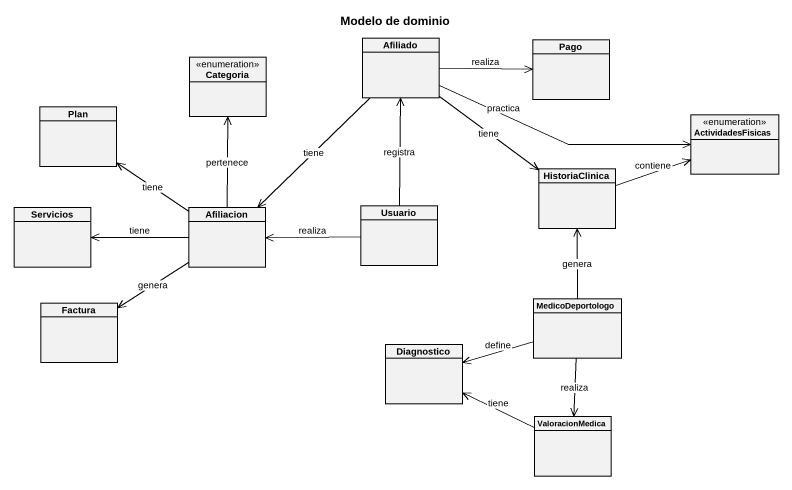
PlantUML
@startuml
title Modelo de dominio
hide circle
hide empty members
enum Categoria
class Afiliado
class Pago
class Plan
enum ActividadesFisicas
class HistoriaClinica
class Servicios
class Afiliacion
class Usuario
class Factura
class MedicoDeportologo
class Diagnostico
class ValoracionMedica
Afiliado -right-> Pago : realiza
Afiliado -right-> ActividadesFisicas : practica
Afiliado --> HistoriaClinica : tiene
Afiliado --> Afiliacion : tiene
HistoriaClinica -right-> ActividadesFisicas : contiene
Afiliacion -up-> Categoria : pertenece
Afiliacion -up-> Plan : tiene
Afiliacion -left-> Servicios : tiene
Afiliacion --> Factura : genera
Usuario -up-> Afiliado : registra
Usuario -left-> Afiliacion : realiza
MedicoDeportologo -up-> HistoriaClinica : genera
MedicoDeportologo -left-> Diagnostico : define
MedicoDeportologo --> ValoracionMedica : realiza
ValoracionMedica -left-> Diagnostico : tiene
@enduml
